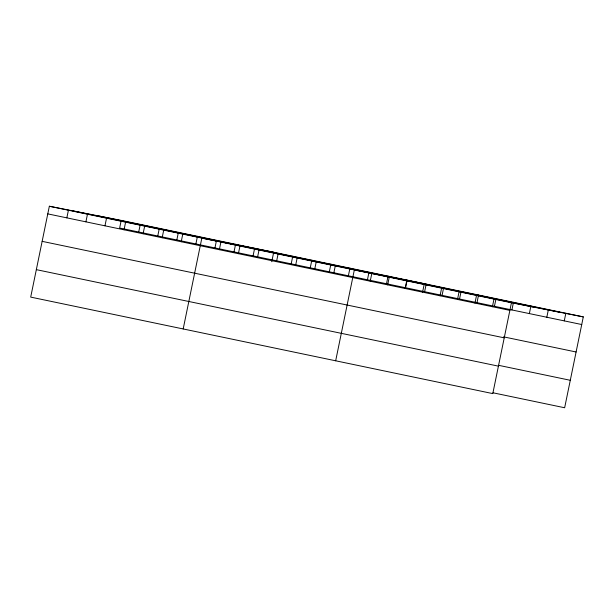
<?xml version="1.0" encoding="UTF-8"?>
<svg xmlns="http://www.w3.org/2000/svg" width="614" height="614" viewBox="0 0 614 614"><rect width="100%" height="100%" fill="white"/><g stroke="black" fill="none" stroke-linecap="round" stroke-linejoin="round"><path stroke-width="0.92" d="M583.3 316.893L121.211 220.395L49.35 206.243L30.7 297.107L492.789 393.605L511.439 302.74L583.3 316.893L564.65 407.757L492.988 392.791M66.842 217.863L68.415 210.226M85.906 221.846L87.472 214.209M104.963 225.822L106.537 218.185M121.211 220.395L119.646 228.032L581.734 324.53M124.028 229.805L125.594 222.168M138.71 232.015L140.276 224.379M143.093 233.788L144.658 226.144M157.767 235.991L159.333 228.354M162.15 237.764L163.715 230.127M176.832 239.974L178.398 232.338M181.214 241.747L182.78 234.111M195.889 243.958L197.455 236.321M183.187 328.95L201.837 238.086L273.706 252.239L271.756 261.71M214.954 247.933L216.343 241.148M219.336 249.706L220.902 242.069M234.011 251.917L235.576 244.28M238.393 253.689L239.959 246.053M253.075 255.9L254.641 248.256M257.458 257.665L259.024 250.028M276.515 261.648L278.081 254.012M291.197 263.859L292.763 256.222M295.58 265.632L297.145 257.995M310.254 267.834L311.828 260.198M314.637 269.607L316.202 261.971M329.319 271.818L330.885 264.181M333.701 273.591L335.267 265.954M348.376 275.801L349.949 268.164M335.674 360.794L354.332 269.93L426.193 284.082L424.619 291.719M367.441 279.777L368.83 272.992M370.219 281.22L371.785 273.575M386.498 283.76L388.071 276.123M387.672 284.858L389.238 277.221M405.133 288.503L406.698 280.867M405.562 287.743L407.128 280.107M422.585 292.149L424.151 284.512M440.046 295.794L441.612 288.158M442.08 295.365L443.646 287.728M457.499 299.44L459.065 291.803M459.533 299.01L461.106 291.374M474.96 303.086L476.525 295.449M476.994 302.656L478.559 295.019M492.413 306.731L493.978 299.095M494.447 306.302L496.02 298.665M511.907 309.947L513.473 302.311M529.36 313.593L530.933 305.956M546.821 317.238L548.386 309.602M564.274 320.884L565.847 313.247M97.496 215.729L559.584 312.227M73.066 210.917L535.155 307.414M49.35 206.243L511.439 302.74M47.785 213.879L509.873 310.377M503.511 336.84L576.093 351.991M42.143 241.348L504.232 337.846M498.622 365.322L570.283 380.289M36.341 269.646L498.422 366.144"/></g></svg>
